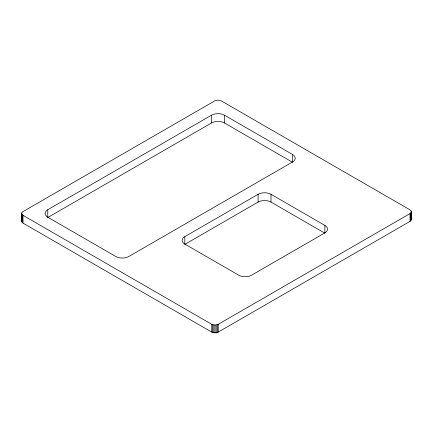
<?xml version="1.0" encoding="UTF-8"?>
<svg xmlns="http://www.w3.org/2000/svg" width="433" height="433" viewBox="0 0 433 433"><rect width="100%" height="100%" fill="white"/><g stroke="black" fill="none" stroke-linecap="round" stroke-linejoin="round"><path stroke-width="0.65" d="M21.65 213.464L22.262 212.148L22.987 211.602L214.773 100.873L218.01 100.099L221.241 100.873L410.013 209.859L411.193 211.039L411.35 211.726L411.35 219.499L410.738 220.819L410.013 221.366L218.227 332.095L214.99 332.869L211.759 332.095L22.987 223.109C19.81 221.106 22.63 216.359 21.65 213.464L22.262 214.784L22.987 215.331L211.759 324.317L214.99 325.091L218.227 324.317L410.013 213.588L410.738 213.041L411.35 211.726M21.65 221.241L21.807 220.559M47.771 209.734L211.542 115.178A9.142 5.277 0 0 1 224.473 115.178L292.567 154.494L292.567 162.272L224.473 122.956A9.142 5.277 0 0 0 211.542 122.956L47.771 217.507L47.771 209.734A9.142 5.277 0 0 0 47.771 217.198L115.865 256.515A9.142 5.277 0 0 0 128.796 256.515L292.567 161.958A9.142 5.277 0 0 0 292.567 154.494M184.821 236.607L258.09 194.309A9.142 5.277 0 0 1 271.02 194.309L324.891 225.409L324.891 233.187L271.02 202.081A9.142 5.277 0 0 0 258.09 202.081L184.821 244.38L184.821 236.607A9.142 5.277 0 0 0 184.821 244.071L238.697 275.177A9.142 5.277 0 0 0 251.627 275.177L324.891 232.873A9.142 5.277 0 0 0 324.891 225.409M216.175 332.901L217.279 332.636M411.193 218.817L411.35 219.499M411.193 211.039L411.193 220.181M410.738 213.041L410.738 220.819M410.013 213.588L410.013 221.366M271.02 194.309L271.02 202.081M258.09 194.309L258.09 202.081M224.473 115.178L224.473 122.956M218.227 324.317L218.227 332.095M217.279 324.739L217.279 332.512M216.175 324.999L216.175 332.777M214.99 325.091L214.99 332.869M213.81 324.999L213.81 332.777M212.706 324.739L212.706 332.512M211.759 324.317L211.759 332.095M211.542 115.178L211.542 122.956M22.987 215.331L22.987 223.109M22.262 214.784L22.262 222.562M21.807 212.782L21.807 221.923"/></g></svg>
